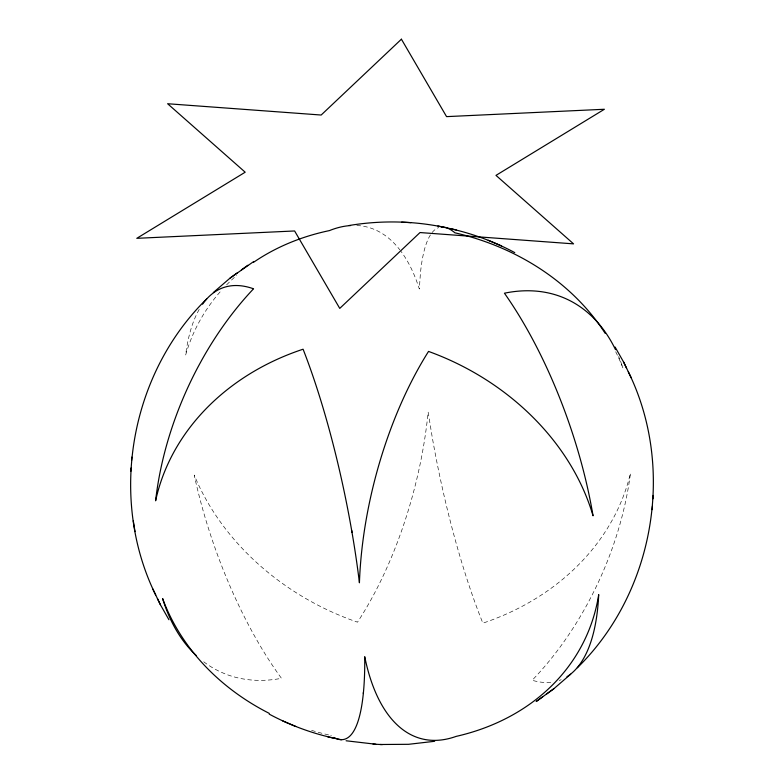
<?xml version="1.0" encoding="UTF-8"?>
<svg xmlns="http://www.w3.org/2000/svg" width="784" height="784" viewBox="0 0 784 784"><rect width="100%" height="100%" fill="white"/><g stroke="black" fill="none" stroke-linecap="round" stroke-linejoin="round"><path stroke-width="0.59" stroke-dasharray="3.92 2.94" d="M430.426 234.916A240.864 51.185 78.2 0 0 420.42 273.224L419.322 289.012A241.874 111.23 -75.4 0 0 401.075 251.468M432.151 232.505A240.864 51.185 78.2 0 1 438.854 227.556M615.705 351.761A242.236 205.869 1.1 0 1 622.937 368.039A239.522 145.432 -65.9 0 0 618.625 356.544M550.77 682.296A241.198 94.06 70.7 0 1 532.179 680.257A239.522 145.432 -65.9 0 0 630.473 473.183A242.236 205.869 1.1 0 1 482.875 623.153A240.864 51.185 78.2 0 1 432.121 436.58L428.142 412.09A241.874 111.23 -75.4 0 1 357.514 622.173A242.119 198.47 23.8 0 1 194.236 475.075A240.433 93.766 70.7 0 0 281.466 678.317A242.07 146.99 -65.9 0 1 224.42 673.603L219.824 671.584A242.07 146.99 -65.9 0 1 201.498 660.05M561.217 679.689A241.198 94.06 70.7 0 1 559.208 680.453M331.397 735.882A240.766 51.166 78.2 0 1 330.77 735.421M328.614 734.931A239.336 203.399 1.1 0 1 309.474 729.698M199.224 309.415A240.433 93.766 70.7 0 0 185.632 355.083A242.119 198.47 23.8 0 1 221.049 290.825M226.605 284.876A242.119 198.47 23.8 0 1 236.817 275.243M356.789 225.508A241.874 111.23 -75.4 0 1 399.918 249.939"/><path stroke-width="1.18" d="M206.653 298.988C129.86 374.242 108.221 498.536 155.722 595.056M577.347 667.782C654.14 592.518 675.779 468.234 628.278 371.714M130.801 471.341L131.055 467.97M131.594 460.473L131.849 457.121M652.151 509.649L652.406 506.288M652.945 498.8L653.199 495.419M363.453 692.262L363.335 693.536M213.326 292.55L230.173 278.006L253.614 261.601M570.674 674.211L553.827 688.754L536.178 701.513L542.646 696.849M230.173 278.006L237.199 272.94M241.354 269.921L247.822 265.247M546.801 693.83L553.827 688.754M349.331 225.469C380.171 220.363 411.982 220.774 442.627 226.997M434.669 741.292L408.562 744.31L380.034 744.496M410.943 222.646L401.663 222.156M346.097 740.772L375.879 744.251M373.057 744.114L382.337 744.604M450.594 228.722C472.928 233.701 494.586 241.825 514.765 252.615M269.235 714.146C289.414 724.935 311.072 733.06 333.406 738.038M437.903 225.988L456.239 229.928M327.761 736.833L341.373 739.763M488.207 240.267L494.204 242.844M495.067 243.187L501.427 245.911M289.796 723.916L295.793 726.494M282.573 720.849L288.933 723.573M615.077 347.038L623.652 362.13L631.218 377.829M168.923 619.723L160.348 604.631L152.782 588.931M623.652 362.13L626.553 368.157M157.447 598.613L160.348 604.631M351.624 530.18L351.987 532.297M133.29 520.811L135.005 531.572M566.999 676.69A241.198 94.06 70.7 0 0 598.702 594.615A239.463 196.294 23.8 0 1 456.121 736.392A239.728 110.25 -75.4 0 1 364.727 656.698A240.766 51.166 78.2 0 1 333.866 737.44M269.177 713.332A239.336 203.399 1.1 0 1 162.611 598.555A242.07 146.99 -65.9 0 0 196.186 655.434M350.556 225.567A241.874 111.23 -75.4 0 0 329.447 230.594A242.119 198.47 23.8 0 0 253.624 262.258M202.556 304.182A240.433 93.766 70.7 0 1 216.021 291.129A240.433 93.766 70.7 0 1 253.546 288.796A242.07 146.99 -65.9 0 0 201.929 359.797L197.989 367.02A242.07 146.99 -65.9 0 0 155.604 500.8A239.336 203.399 1.1 0 1 303.085 349.213A240.766 51.166 78.2 0 1 359.425 582.786A239.728 110.25 -75.4 0 1 428.534 351.418A239.463 196.294 23.8 0 1 593.047 515.803A241.198 94.06 70.7 0 0 504.435 293.206A239.522 145.432 -65.9 0 1 615.499 349.635M605.189 333.357A242.236 205.869 1.1 0 0 454.887 232.799A240.864 51.185 78.2 0 0 441.49 227.046M401.418 39.2L321.166 115.032L167.619 103.733L245.186 172.206L136.788 238.326L294.608 230.966L339.756 308.396L420.008 232.554L573.555 243.863L495.988 175.381L604.386 109.26L446.566 116.63L401.418 39.2"/></g></svg>
